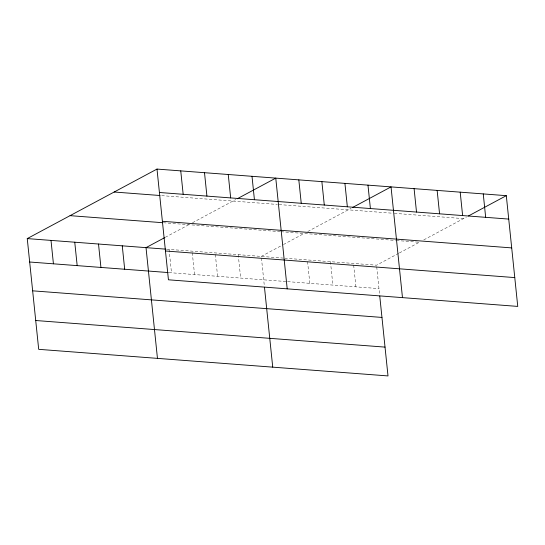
<?xml version="1.0" encoding="UTF-8"?>
<svg xmlns="http://www.w3.org/2000/svg" width="545" height="545" viewBox="0 0 545 545"><rect width="100%" height="100%" fill="white"/><g stroke="black" fill="none" stroke-linecap="round" stroke-linejoin="round"><path stroke-width="0.41" stroke-dasharray="2.73 2.04" d="M165.285 237.313L188.829 224.697M192.508 222.728L235.801 199.531M261.287 256.416L282.698 244.943M283.414 244.562L304.103 233.471M307.782 231.502L351.075 208.306M398.681 253.343L376.561 265.197L285.164 258.235M399.396 252.955L419.378 242.253L396.324 240.495M423.792 239.889L466.343 217.087M161.688 195.635L277.405 204.443M279.054 204.573L392.679 213.224M394.328 213.347L463.488 218.613M163.384 222.762L280.225 231.659M281.05 231.72L395.5 240.434M166.6 249.208L284.347 258.173M169.018 272.616L286.765 281.581M287.59 281.642L378.979 288.605M376.738 266.866L379.661 295.192M353.678 265.108L355.926 286.847M330.454 261.682L332.872 285.096M307.571 261.6L309.819 283.339M261.464 258.092L264.386 286.411M238.233 254.665L240.652 278.073M215.35 254.576L217.598 276.315M192.296 252.826L194.545 274.564M169.073 249.399L171.491 272.807"/><path stroke-width="0.82" d="M379.749 296.017L388.006 375.927L38.695 349.331L27.25 238.594L156.994 169.073L506.305 195.669L517.75 306.406L168.439 279.803L156.994 169.073M164.57 237.702L146.019 247.641L157.457 358.372M237.225 198.768L275.763 178.12L287.201 288.85M352.499 207.543L391.031 186.894L402.476 297.625M468.489 215.936L506.305 195.669M159.412 192.487L508.723 219.083M114.177 192.017L159.992 195.505M162.39 221.297L511.707 247.9M70.067 215.657L162.533 222.694M27.25 238.594L165.775 249.147M165.462 250.993L514.773 277.589M29.668 262.009L168.194 272.555M32.646 290.826L381.956 317.422M35.718 320.514L385.029 347.111M483.252 193.918L485.67 217.326M460.198 192.16L462.616 215.568M437.144 190.403L439.563 213.817M414.091 188.652L416.509 212.059M367.977 185.137L370.396 208.551M344.924 183.386L347.342 206.793M321.87 181.628L324.289 205.036M298.817 179.87L301.235 203.285M264.475 287.235L272.732 367.146M252.008 176.308L254.426 199.715M228.253 174.502L230.671 197.91M204.504 172.69L206.923 196.105M180.749 170.885L183.168 194.292M122.264 245.829L124.682 269.244M98.509 244.024L100.927 267.432M74.754 242.212L77.179 265.626M51.005 240.406L53.424 263.814"/></g></svg>
